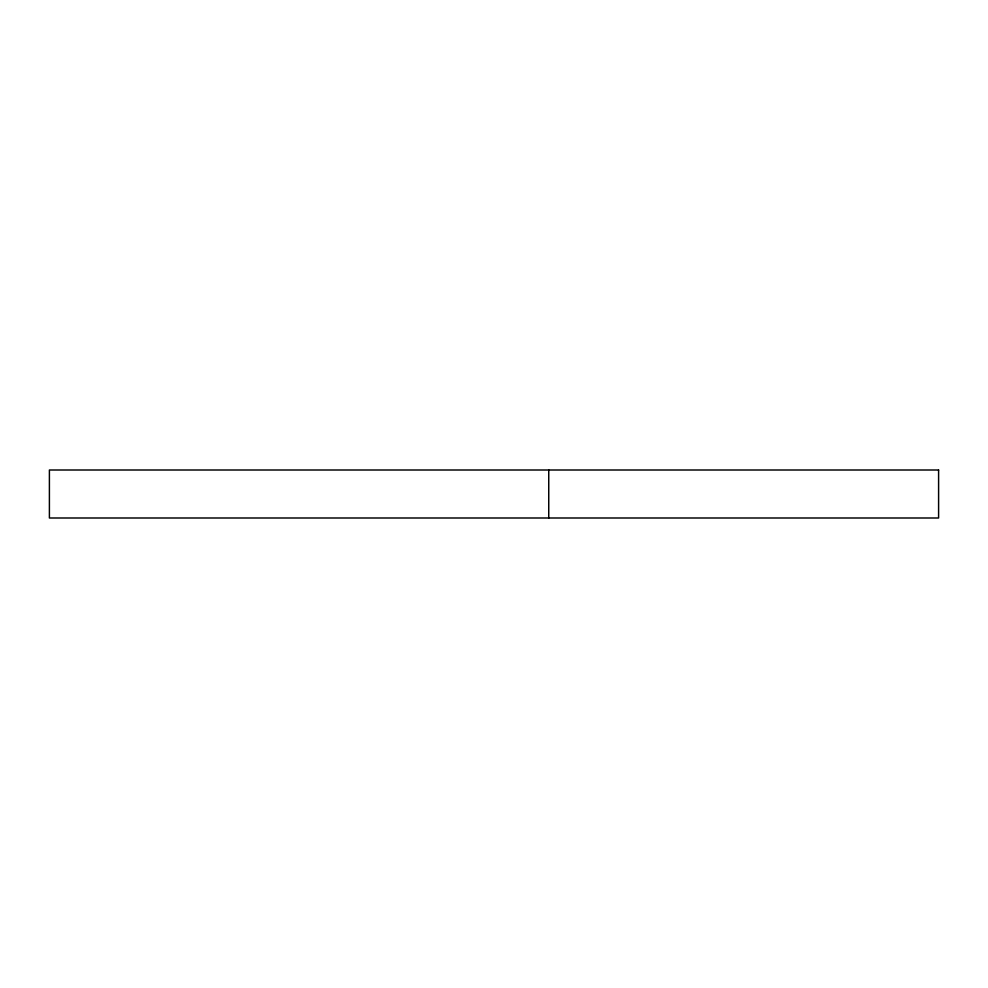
<?xml version="1.0" encoding="UTF-8"?>
<svg xmlns="http://www.w3.org/2000/svg" width="988" height="988" viewBox="0 0 988 988"><rect width="100%" height="100%" fill="white"/><g stroke="black" fill="none" stroke-linecap="round" stroke-linejoin="round"><path stroke-width="1.48" d="M548.748 470.004L548.748 517.996M938.6 470.004L49.4 470.004L49.4 517.996L938.6 517.996L938.6 470.004"/></g></svg>
